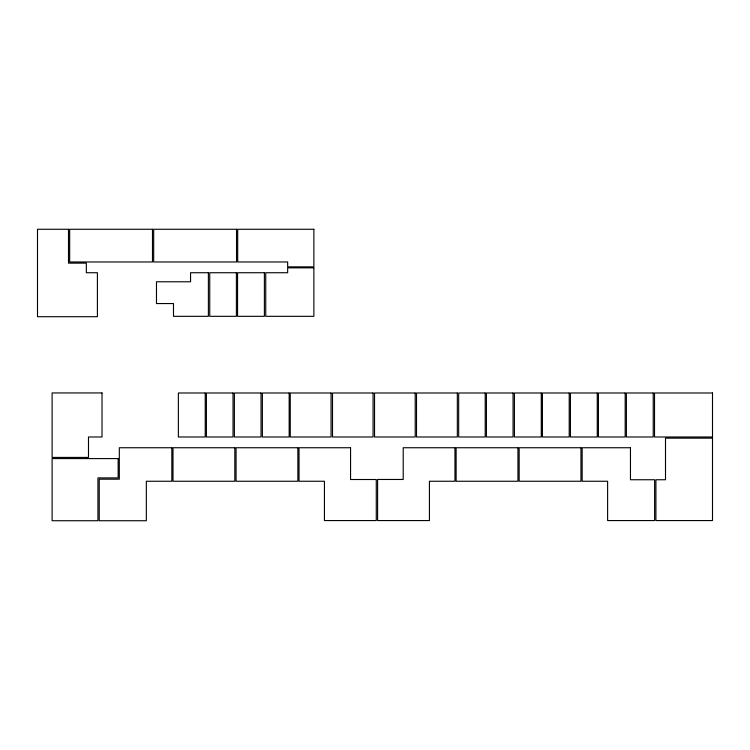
<?xml version="1.0" encoding="UTF-8"?>
<svg xmlns="http://www.w3.org/2000/svg" width="750" height="750" viewBox="0 0 750 750"><rect width="100%" height="100%" fill="white"/><g stroke="black" fill="none" stroke-linecap="round" stroke-linejoin="round"><path stroke-width="1.12" d="M68.503 229.266L37.5 229.266L37.5 316.706L97.406 316.706L97.406 272.728L86.334 272.728L86.334 263.137L68.503 263.137L68.503 229.266M152.484 229.266L69.675 229.266L69.675 261.975L152.484 261.975L152.484 229.266M236.531 229.266L153.684 229.266L153.684 261.975L236.531 261.975L236.531 229.266M313.866 229.266L237.694 229.266L237.694 261.975L287.653 261.975L287.653 266.859L313.866 266.859L313.866 229.266M313.866 267.844L287.653 267.844L287.653 272.728L265.744 272.728L265.744 316.322L313.866 316.322L313.866 267.844M208.387 272.728L190.556 272.728L190.556 281.784L156.478 281.784L156.478 303.553L173.484 303.553L173.484 316.341L208.387 316.322L208.387 272.728M236.391 272.728L209.738 272.728L209.738 316.322L236.391 316.322L236.391 272.728M264.394 272.728L237.562 272.728L237.562 316.322L264.394 316.322L264.394 272.728M102.019 392.944L52.106 392.944L52.106 457.425L88.491 457.425L88.491 436.988L102.019 436.988L102.019 392.944M205.228 392.991L178.369 392.991L178.369 436.988L205.228 436.988L205.228 392.991M233.034 392.991L206.4 392.991L206.4 436.988L233.034 436.988L233.034 392.991M261.038 392.991L234.375 392.991L234.375 436.988L261.038 436.988L261.038 392.991M289.172 392.991L262.378 392.991L262.378 436.988L289.172 436.988L289.172 392.991M331.069 392.991L290.25 392.991L290.25 436.988L331.069 436.988L331.069 392.991M373.078 392.991L332.503 392.991L332.503 436.988L373.078 436.988L373.078 392.991M415.209 392.991L374.531 392.991L374.531 436.988L415.209 436.988L415.209 392.991M457.331 392.991L416.512 392.991L416.512 436.988L457.331 436.988L457.331 392.991M485.203 392.991L458.672 392.991L458.672 436.988L485.203 436.988L485.203 392.991M513.066 392.991L486.413 392.991L486.413 436.988L513.066 436.988L513.066 392.991M541.284 392.991L514.416 392.991L514.416 436.988L541.284 436.988L541.284 392.991M569.212 392.991L542.419 392.991L542.419 436.988L569.212 436.988L569.212 392.991M597.263 392.991L570.422 392.991L570.422 436.988L597.263 436.988L597.263 392.991M625.172 392.991L598.425 392.991L598.425 436.988L625.172 436.988L625.172 392.991M653.222 392.991L626.391 392.991L626.391 436.988L653.222 436.988L653.222 392.991M712.5 392.991L654.516 392.991L654.516 436.988L712.5 436.988L712.5 392.991M712.5 438.15L665.503 438.15L665.503 479.747L655.913 479.747L655.913 520.556L712.5 520.556L712.5 438.15M171.825 447.741L119.316 447.741L119.316 479.194L99.244 479.194L99.244 520.734L146.334 520.734L146.334 481.256L171.825 481.256L171.825 447.741M234.825 447.741L172.997 447.741L172.997 481.256L234.825 481.256L234.825 447.741M297.863 447.741L236.062 447.741L236.062 481.256L297.863 481.256L297.863 447.741M350.559 447.741L299.034 447.741L299.034 481.256L324.441 481.256L324.441 520.556L376.275 520.556L376.275 479.513L350.559 479.513L350.559 447.741M454.959 447.741L403.209 447.741L403.209 479.466L377.578 479.466L377.578 520.556L429.422 520.556L429.422 481.256L454.959 481.256L454.959 447.741M517.95 447.741L456.122 447.741L456.122 481.256L517.95 481.256L517.95 447.741M580.95 447.741L519.159 447.741L519.159 481.256L580.95 481.256L580.95 447.741M630.459 447.741L582.159 447.741L582.159 481.256L607.612 481.256L607.612 520.556L654.619 520.556L654.619 479.747L630.459 479.747L630.459 447.741M118.153 458.588L52.106 458.588L52.106 520.734L97.941 520.734L97.941 477.9L118.153 477.9L118.153 458.588"/></g></svg>
